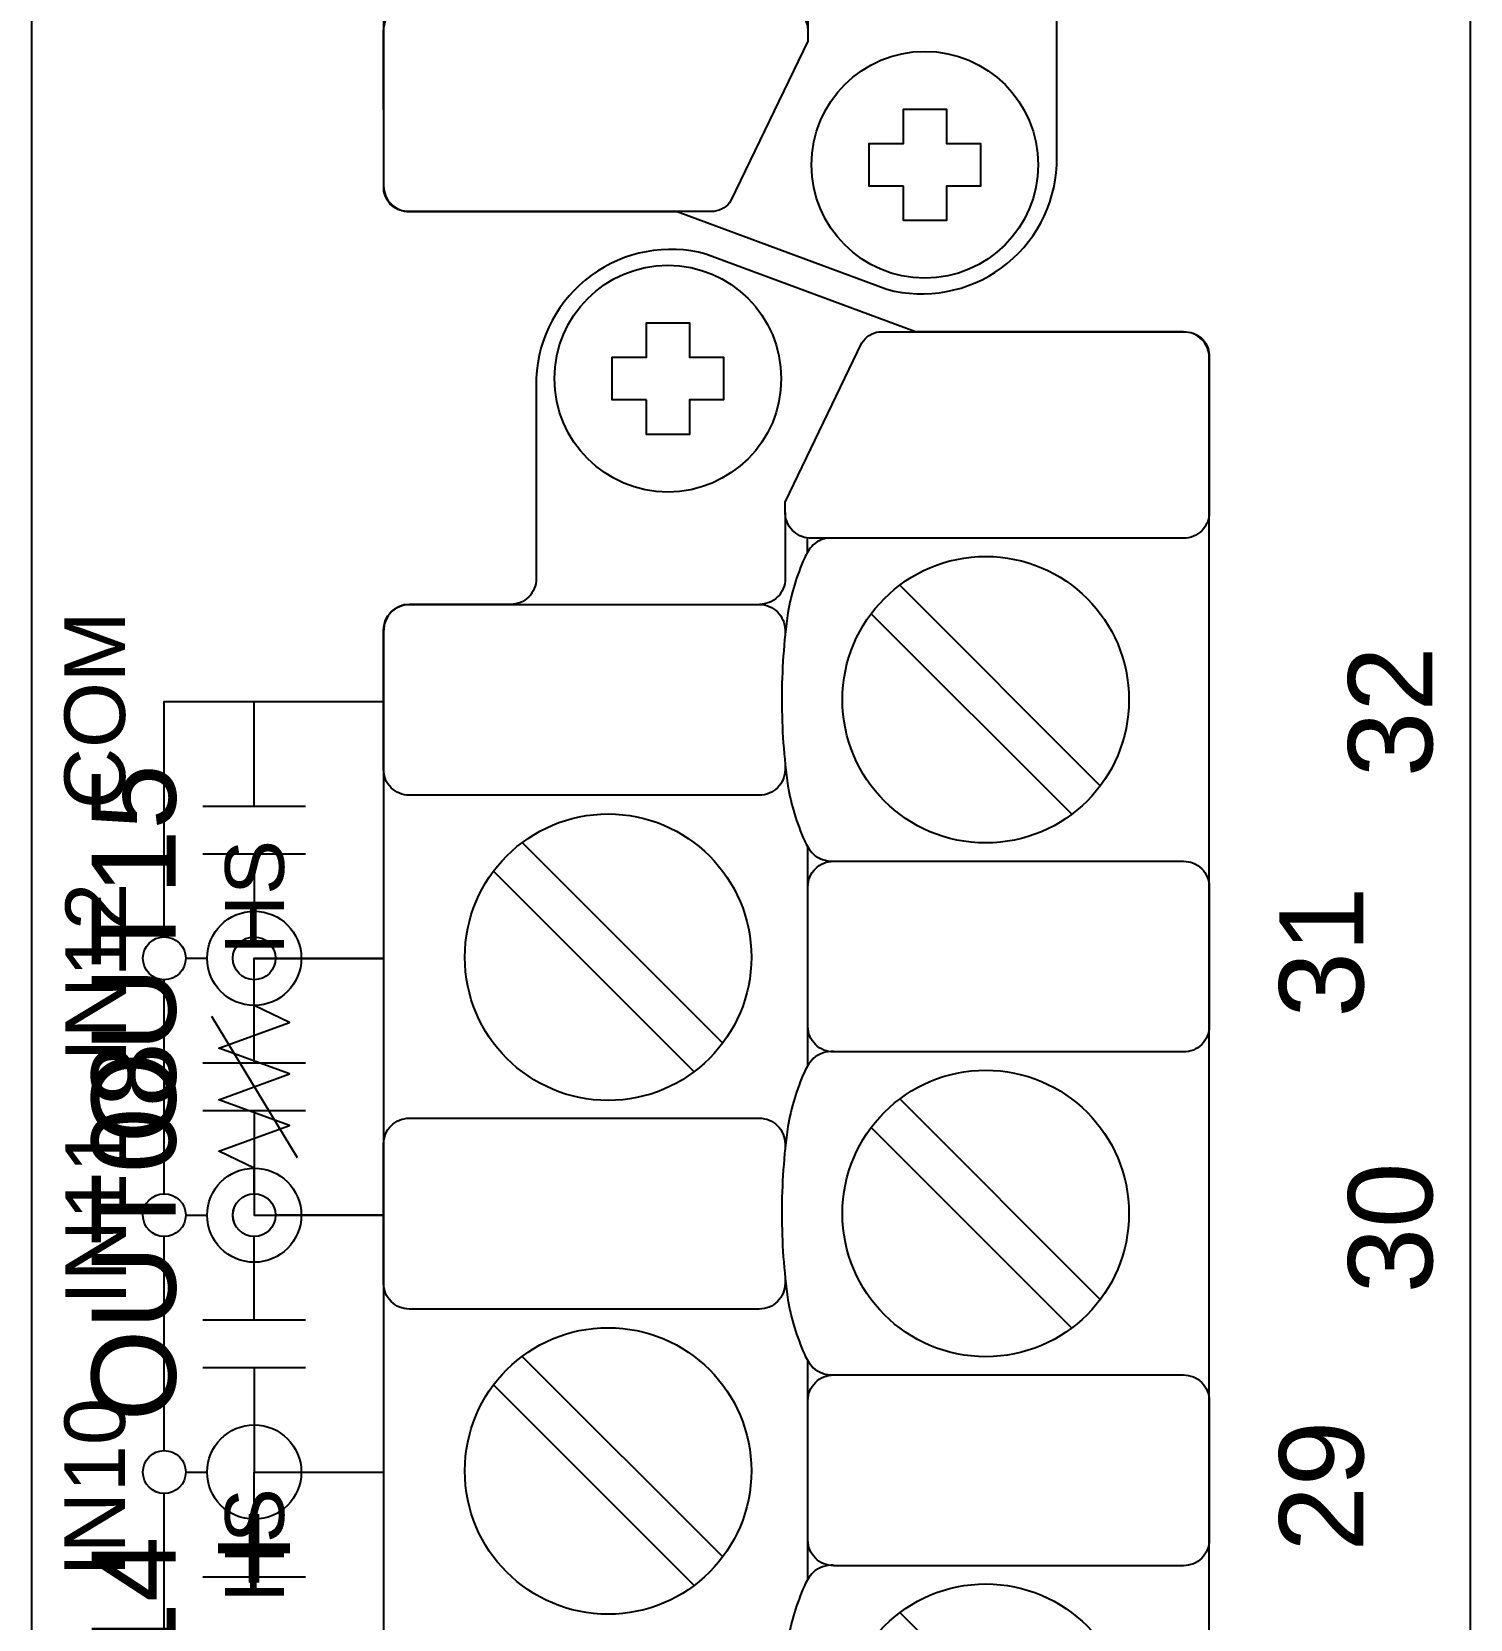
# Model space of a CAD drawing. Extents: x 1 to 47, y 1 to 34.6.
# Drawn here: x 35.169 to 36.849, y 13.126 to 14.98 of the extents above; entities that cross this region are included whole.
import ezdxf

# ---------------------------------------------------------------- set-up
doc = ezdxf.new("R2010")
doc.units = 0
doc.header["$MEASUREMENT"] = 0
for name, color, linetype in [('10_0______DWG_', 7, 'CONTINUOUS'), ('8_1__2___8__OPTOISOLATED_I', 7, 'CONTINUOUS'), ('8_2__7___8__OPTOISOLATED_I', 7, 'CONTINUOUS'), ('8_3__C___18__COMMON____6__', 7, 'CONTINUOUS'), ('8_4__D___18__COMMON____6__', 7, 'CONTINUOUS'), ('8_5__E___8__OPTOISOLATED_I', 7, 'CONTINUOUS'), ('8_6__4___18__COMMON____6__', 7, 'CONTINUOUS'), ('8_7__8___8__OPTOISOLATED_I', 7, 'CONTINUOUS')]:
    doc.layers.add(name, color=color, linetype=linetype)
doc.styles.add('ARIAL', font='arial.ttf')

msp = doc.modelspace()

# ---------------------------------------------------------------- linework, layer by layer
at = {"layer": '10_0______DWG_'}
for points in [[(35.169, 3.6192), (35.169, 20.2795, -0.468367), (35.229, 20.3295), (36.7989, 20.3295, -0.414132), (36.849, 20.2795), (36.849, 3.6192, -0.414214), (36.7989, 3.5692), (35.219, 3.5692, -0.414287)], [(36.3961, 15.088), (36.5141, 15.088, 0.414213), (36.5441, 15.118), (36.5442, 20.0998, 0.414214), (36.5142, 20.1298), (36.2011, 20.1298), (35.9564, 20.2207, 0.480048), (35.7582, 20.0757), (35.7582, 19.8415, -0.414214), (35.7282, 19.8115), (35.61, 19.8115, 0.414212), (35.58, 19.7815), (35.5799, 19.7815), (35.5799, 14.8004, 0.414215), (35.6099, 14.7704), (35.9228, 14.7705), (36.1676, 14.6796, 0.47859), (36.3661, 14.8246), (36.3661, 15.058, -0.414214)], [(36.3961, 9.588), (36.5141, 9.588, 0.414213), (36.5441, 9.618), (36.5442, 14.5998, 0.414214), (36.5142, 14.6298), (36.2011, 14.6298), (35.9564, 14.7207, 0.480048), (35.7582, 14.5757), (35.7582, 14.3415, -0.414214), (35.7282, 14.3115), (35.61, 14.3115, 0.414212), (35.58, 14.2815), (35.5799, 14.2815), (35.5799, 9.3004, 0.414215), (35.6099, 9.2704), (35.9228, 9.2705), (36.1676, 9.1796, 0.47859), (36.3661, 9.3246), (36.3661, 9.558, -0.414214)], [(36.544, 14.6031), (36.5442, 14.4188, -0.414214), (36.5142, 14.3888), (36.0771, 14.3888, -0.390527), (36.0488, 14.4188), (36.0488, 14.431), (36.1385, 14.6169, -0.241514), (36.1585, 14.6298), (36.5142, 14.6298, -0.422157)]]:
    msp.add_lwpolyline(points, format="xyb", close=True, dxfattribs=at)
for points in [[(36.0754, 15.3273), (36.0754, 14.9692), (35.9856, 14.7833, -0.241986), (35.9657, 14.7705), (35.6099, 14.7704, -0.422157), (35.5801, 14.7971), (35.5799, 14.9814, -0.414214), (35.6099, 15.0114), (36.0471, 15.0114, -0.390527), (36.0754, 14.9814)], [(36.0488, 14.4188), (36.0489, 14.3415, -0.414214), (36.0189, 14.3115)], [(36.0969, 14.3888, 0.127742), (36.0815, 14.381, 0.081668), (36.0713, 14.3654, 0.0591), (36.052, 14.3017, 0.034646), (36.0449, 14.2002, 0.03436), (36.052, 14.0995, 0.0591), (36.0713, 14.0358, 0.081668), (36.0815, 14.0201, 0.191033), (36.1054, 14.0116)], [(36.0487, 14.1265), (36.0487, 14.1186, -0.414214), (36.0187, 14.0886), (35.6099, 14.0886, -0.414214), (35.5799, 14.1186), (35.5799, 14.2815, -0.414214), (35.6099, 14.3115), (36.0187, 14.3115, -0.414214), (36.0487, 14.2815), (36.0487, 14.2747)], [(36.0754, 13.9816, -0.414214), (36.1054, 14.0116), (36.5141, 14.0116, -0.414214), (36.5441, 13.9816), (36.5441, 13.8188, -0.414214), (36.5141, 13.7888), (36.1054, 13.7888, -0.414214), (36.0754, 13.8188)], [(36.1054, 13.7895, 0.191033), (36.0815, 13.781, 0.081668), (36.0713, 13.7654, 0.0591), (36.052, 13.7017, 0.034646), (36.0449, 13.6002, 0.03436), (36.052, 13.4995, 0.0591), (36.0713, 13.4358, 0.081668), (36.0815, 13.4201, 0.191033), (36.1054, 13.4116)], [(36.0487, 13.5265), (36.0487, 13.5186, -0.414214), (36.0187, 13.4886), (35.6099, 13.4886, -0.414214), (35.5799, 13.5186), (35.5799, 13.6815, -0.414214), (35.6099, 13.7115), (36.0187, 13.7115, -0.414214), (36.0487, 13.6815), (36.0487, 13.6746)], [(36.0754, 13.3816, -0.414214), (36.1054, 13.4116), (36.5141, 13.4116, -0.414214), (36.5441, 13.3816), (36.5441, 13.2188, -0.414214), (36.5141, 13.1888), (36.1054, 13.1888, -0.414214), (36.0754, 13.2188)], [(36.1054, 13.1895, 0.191033), (36.0815, 13.181, 0.081668), (36.0713, 13.1654, 0.0591), (36.052, 13.1017, 0.034646), (36.0449, 13.0002, 0.03436), (36.052, 12.8995, 0.0591), (36.0713, 12.8358, 0.081668), (36.0815, 12.8201, 0.191033), (36.1054, 12.8116)]]:
    msp.add_lwpolyline(points, format="xyb", dxfattribs=at)
for points in [[(36.1872, 14.8), (36.1469, 14.8), (36.1469, 14.85), (36.1872, 14.85), (36.1872, 14.8901), (36.2371, 14.8901), (36.2371, 14.85), (36.2771, 14.85), (36.2771, 14.8), (36.2371, 14.8), (36.2371, 14.7599), (36.1872, 14.7599)], [(35.8871, 14.5503), (35.8468, 14.5503), (35.8468, 14.6002), (35.8871, 14.6002), (35.8871, 14.6403), (35.937, 14.6403), (35.937, 14.6002), (35.977, 14.6002), (35.977, 14.5503), (35.937, 14.5503), (35.937, 14.5101), (35.8871, 14.5101)]]:
    msp.add_lwpolyline(points, close=True, dxfattribs=at)
for points in [[(36.0747, 14.3891), (36.0747, 14.372)], [(36.1827, 14.334), (36.4169, 14.0998)], [(36.1493, 14.3005), (36.3835, 14.0664)], [(35.7417, 14.0333), (35.9759, 13.7991)], [(36.0754, 13.773), (36.0754, 14.0281)], [(35.7083, 13.9999), (35.9425, 13.7657)], [(36.1827, 13.734), (36.4169, 13.4998)], [(36.1493, 13.7005), (36.3835, 13.4664)], [(35.7417, 13.4333), (35.9759, 13.1991)], [(36.0754, 13.173), (36.0754, 13.4281)], [(35.7083, 13.3999), (35.9425, 13.1657)], [(36.1827, 13.134), (36.4169, 12.8998)]]:
    msp.add_lwpolyline(points, dxfattribs=at)
for centre, radius in [((36.212, 14.825), 0.1324), ((35.9119, 14.5752), 0.1324), ((36.2831, 14.2002), 0.1673), ((35.8421, 13.8995), 0.1673), ((36.2831, 13.6002), 0.1673), ((35.8421, 13.2995), 0.1673), ((36.2831, 13.0002), 0.1673)]:
    msp.add_circle(centre, radius, dxfattribs=at)
at = {"layer": '8_1__2___8__OPTOISOLATED_I'}
for points in [[(35.4288, 14.076), (35.4288, 14.1982), (35.58, 14.1982)], [(35.3688, 14.076), (35.4888, 14.076)], [(35.3688, 14.0203), (35.4888, 14.0203)], [(35.4288, 14.0203), (35.4288, 13.9232)], [(35.4538, 13.8982), (35.58, 13.8982)], [(35.4288, 13.776), (35.4288, 13.8732)], [(35.3788, 13.8307), (35.4788, 13.6657)], [(35.3688, 13.776), (35.4888, 13.776)], [(35.3688, 13.7203), (35.4888, 13.7203)], [(35.4288, 13.7203), (35.4288, 13.5982), (35.58, 13.5982)], [(35.4288, 13.176), (35.4288, 13.2982), (35.58, 13.2982)], [(35.3688, 13.176), (35.4888, 13.176)]]:
    msp.add_lwpolyline(points, dxfattribs=at)
msp.add_circle((35.4288, 13.8982), 0.025, dxfattribs=at)
at = {"layer": '8_2__7___8__OPTOISOLATED_I'}
for points in [[(35.4288, 14.076), (35.4288, 14.1982), (35.5799, 14.1982)], [(35.3688, 14.076), (35.4888, 14.076)], [(35.3688, 14.0203), (35.4888, 14.0203)], [(35.4288, 14.0203), (35.4288, 13.9231)], [(35.4538, 13.8982), (35.5799, 13.8982)], [(35.4288, 13.776), (35.4288, 13.8732)], [(35.3788, 13.8306), (35.4788, 13.6656)], [(35.3688, 13.776), (35.4888, 13.776)], [(35.3688, 13.7203), (35.4888, 13.7203)], [(35.4288, 13.7203), (35.4288, 13.5982), (35.5799, 13.5982)], [(35.4288, 13.176), (35.4288, 13.2982), (35.5799, 13.2982)], [(35.3688, 13.176), (35.4888, 13.176)]]:
    msp.add_lwpolyline(points, dxfattribs=at)
msp.add_circle((35.4288, 13.8982), 0.025, dxfattribs=at)
at = {"layer": '8_3__C___18__COMMON____6__'}
for points in [[(35.3238, 13.9232), (35.3238, 14.1982), (35.5799, 14.1982)], [(35.3488, 13.8982), (35.3738, 13.8982)], [(35.4838, 13.8982), (35.5799, 13.8982)], [(35.3238, 13.6232), (35.3238, 13.8732)], [(35.3488, 13.5982), (35.3738, 13.5982)], [(35.4838, 13.5982), (35.5799, 13.5982)], [(35.3238, 13.3232), (35.3238, 13.5732)], [(35.3488, 13.2982), (35.3738, 13.2982)], [(35.4838, 13.2982), (35.5799, 13.2982)], [(35.3238, 13.0232), (35.3238, 13.2732)]]:
    msp.add_lwpolyline(points, dxfattribs=at)
for centre, radius in [((35.4288, 13.8982), 0.055), ((35.3238, 13.8982), 0.025), ((35.4288, 13.5982), 0.055), ((35.3238, 13.5982), 0.025), ((35.4288, 13.2982), 0.055), ((35.3238, 13.2982), 0.025)]:
    msp.add_circle(centre, radius, dxfattribs=at)
at = {"layer": '8_4__D___18__COMMON____6__'}
for points in [[(35.3238, 13.9232), (35.3238, 14.1982), (35.5799, 14.1982)], [(35.3488, 13.8982), (35.3738, 13.8982)], [(35.4838, 13.8982), (35.5799, 13.8982)], [(35.3238, 13.6232), (35.3238, 13.8732)], [(35.3488, 13.5982), (35.3738, 13.5982)], [(35.4838, 13.5982), (35.5799, 13.5982)], [(35.3238, 13.3232), (35.3238, 13.5732)], [(35.3488, 13.2982), (35.3738, 13.2982)], [(35.4838, 13.2982), (35.5799, 13.2982)], [(35.3238, 13.0232), (35.3238, 13.2732)]]:
    msp.add_lwpolyline(points, dxfattribs=at)
for centre, radius in [((35.4288, 13.8982), 0.055), ((35.3238, 13.8982), 0.025), ((35.4288, 13.5982), 0.055), ((35.3238, 13.5982), 0.025), ((35.4288, 13.2982), 0.055), ((35.3238, 13.2982), 0.025)]:
    msp.add_circle(centre, radius, dxfattribs=at)
at = {"layer": '8_5__E___8__OPTOISOLATED_I'}
for points in [[(35.4288, 13.6232), (35.4288, 13.6531), (35.3876, 13.6731), (35.4701, 13.7031), (35.3876, 13.7331), (35.4701, 13.7631), (35.3876, 13.7932), (35.4701, 13.8232), (35.4288, 13.8432), (35.4288, 13.8982), (35.5799, 13.8982)], [(35.5799, 13.5982), (35.4538, 13.5982)], [(35.4288, 13.476), (35.4288, 13.5732)], [(35.3688, 13.476), (35.4888, 13.476)], [(35.3688, 13.4203), (35.4888, 13.4203)], [(35.4288, 13.4203), (35.4288, 13.2982), (35.5799, 13.2982)]]:
    msp.add_lwpolyline(points, dxfattribs=at)
msp.add_circle((35.4288, 13.5982), 0.025, dxfattribs=at)
at = {"layer": '8_6__4___18__COMMON____6__'}
for points in [[(35.3238, 13.9232), (35.3238, 14.1982), (35.58, 14.1982)], [(35.3488, 13.8982), (35.3738, 13.8982)], [(35.4838, 13.8982), (35.58, 13.8982)], [(35.3238, 13.6232), (35.3238, 13.8732)], [(35.3488, 13.5982), (35.3738, 13.5982)], [(35.4838, 13.5982), (35.58, 13.5982)], [(35.3238, 13.3232), (35.3238, 13.5732)], [(35.3488, 13.2982), (35.3738, 13.2982)], [(35.4838, 13.2982), (35.58, 13.2982)], [(35.3238, 13.0232), (35.3238, 13.2732)]]:
    msp.add_lwpolyline(points, dxfattribs=at)
for centre, radius in [((35.4288, 13.8982), 0.055), ((35.3238, 13.8982), 0.025), ((35.4288, 13.5982), 0.055), ((35.3238, 13.5982), 0.025), ((35.4288, 13.2982), 0.055), ((35.3238, 13.2982), 0.025)]:
    msp.add_circle(centre, radius, dxfattribs=at)
at = {"layer": '8_7__8___8__OPTOISOLATED_I'}
for points in [[(35.4288, 13.623), (35.4288, 13.6531), (35.3876, 13.6731), (35.4701, 13.7031), (35.3876, 13.7331), (35.4701, 13.7631), (35.3876, 13.7931), (35.4701, 13.8232), (35.4288, 13.8432), (35.4288, 13.8981), (35.58, 13.8981)], [(35.4537, 13.5982), (35.58, 13.5982)], [(35.4288, 13.476), (35.4288, 13.5733)], [(35.3688, 13.476), (35.4888, 13.476)], [(35.3688, 13.4203), (35.4888, 13.4203)], [(35.4288, 13.4203), (35.4288, 13.2982), (35.58, 13.2982)]]:
    msp.add_lwpolyline(points, dxfattribs=at)
msp.add_circle((35.4288, 13.5982), 0.0249, dxfattribs=at)

# ---------------------------------------------------------------- texts
at = {"layer": '10_0______DWG_', "style": 'ARIAL'}
for s, p in [('32', (36.8047, 14.1098)), ('31', (36.7242, 13.829)), ('30', (36.8047, 13.5069)), ('29', (36.7242, 13.2053))]:
    msp.add_text(s, height=0.09833, rotation=90, dxfattribs=at).set_placement(p)
at = {"layer": '8_1__2___8__OPTOISOLATED_I', "style": 'ARIAL'}
for s, p in [('OUT15', (35.3372, 13.6821)), ('OUT14', (35.3372, 12.78))]:
    msp.add_text(s, height=0.09833, rotation=90, dxfattribs=at).set_placement(p)
at = {"layer": '8_2__7___8__OPTOISOLATED_I', "style": 'ARIAL'}
for s, p in [('OUT15', (35.3372, 13.6821)), ('OUT14', (35.3372, 12.7799))]:
    msp.add_text(s, height=0.09833, rotation=90, dxfattribs=at).set_placement(p)
at = {"layer": '8_3__C___18__COMMON____6__', "style": 'ARIAL'}
for s, p in [('COM', (35.2779, 14.0724)), ('IN12', (35.2791, 13.7774)), ('IN11', (35.2791, 13.4936)), ('IN10', (35.2779, 13.1758))]:
    msp.add_text(s, height=0.0708, rotation=90, dxfattribs=at).set_placement(p)
at = {"layer": '8_4__D___18__COMMON____6__', "style": 'ARIAL'}
for s, p in [('COM', (35.2779, 14.0724)), ('IN12', (35.2791, 13.7774)), ('IN11', (35.2791, 13.4936)), ('IN10', (35.2779, 13.1758))]:
    msp.add_text(s, height=0.0708, rotation=90, dxfattribs=at).set_placement(p)
at = {"layer": '8_5__E___8__OPTOISOLATED_I', "style": 'ARIAL'}
for s, height, p in [('HS', 0.06883, (35.4636, 13.9028)), ('OUT08', 0.09833, (35.3372, 13.3575)), ('+', 0.118, (35.4856, 13.1611))]:
    msp.add_text(s, height=height, rotation=90, dxfattribs=at).set_placement(p)
at = {"layer": '8_6__4___18__COMMON____6__', "style": 'ARIAL'}
for s, p in [('COM', (35.2779, 14.0725)), ('IN12', (35.2791, 13.7774)), ('IN11', (35.2791, 13.4936)), ('IN10', (35.2779, 13.1758))]:
    msp.add_text(s, height=0.0708, rotation=90, dxfattribs=at).set_placement(p)
at = {"layer": '8_7__8___8__OPTOISOLATED_I', "style": 'ARIAL'}
for s, height, p in [('OUT08', 0.09833, (35.3372, 13.3575)), ('HS', 0.06883, (35.4636, 13.1458))]:
    msp.add_text(s, height=height, rotation=90, dxfattribs=at).set_placement(p)

doc.saveas('drawing.dxf')
